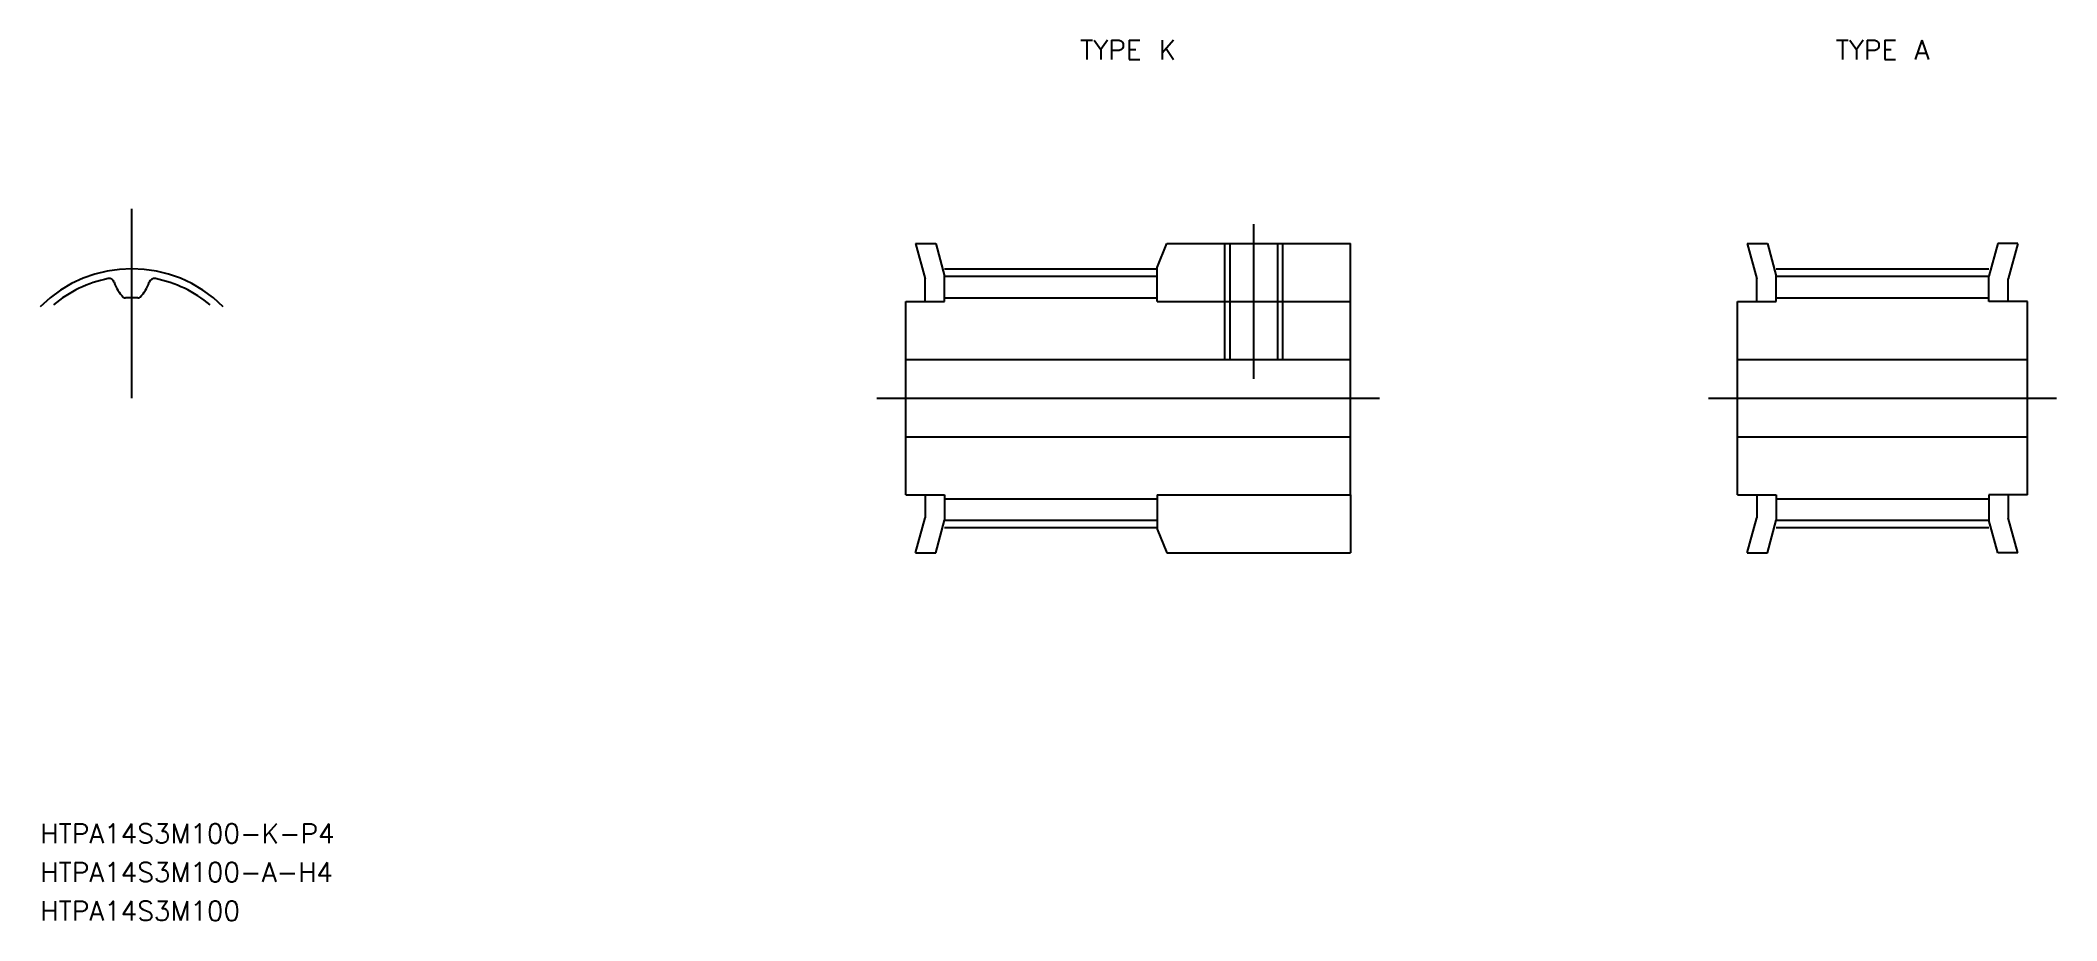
# Model space of a CAD drawing. Extents: x 37 to 142, y 25 to 71.
import ezdxf
from ezdxf.enums import TextEntityAlignment as Align

# ---------------------------------------------------------------- set-up
doc = ezdxf.new("R2010")
doc.units = 0
doc.linetypes.add('CENTER', pattern=[50.8, 31.75, -6.35, 6.35, -6.35])
doc.linetypes.add('DASHED', pattern=[19.05, 12.7, -6.35])
doc.layers.get('0').update_dxf_attribs({"linetype": 'CONTINUOUS'})
doc.layers.add('CENTER', color=1, linetype='CENTER')
doc.styles.add('MISUMI', font='txt.shx')

msp = doc.modelspace()

# ---------------------------------------------------------------- linework, layer by layer
at = {"color": 7, "linetype": 'CONTINUOUS'}
for p, q in [((82.56, 60.2), (83.05, 58.37)), ((82.56, 60.2), (83.6, 60.2)), ((83.6, 60.2), (84.05, 58.5)), ((95.05, 58.96), (95.55, 60.2)), ((95.55, 60.2), (105.05, 60.2)), ((105.05, 57.2), (105.05, 60.2)), ((125.56, 60.2), (126.05, 58.37)), ((125.56, 60.2), (126.6, 60.2)), ((126.6, 60.2), (127.05, 58.5)), ((138.51, 60.2), (138.05, 58.5)), ((139.54, 60.2), (138.51, 60.2)), ((139.54, 60.2), (139.05, 58.37)), ((84.05, 58.5), (95.05, 58.5)), ((84.05, 57.2), (84.05, 58.5)), ((95.05, 57.2), (95.05, 58.96)), ((127.05, 58.5), (138.05, 58.5)), ((127.05, 57.2), (127.05, 58.5)), ((138.05, 57.2), (138.05, 58.5)), ((83.05, 57.2), (83.05, 58.37)), ((84.05, 57.39), (95.05, 57.39)), ((126.05, 57.2), (126.05, 58.37)), ((127.05, 57.39), (138.05, 57.39)), ((139.05, 57.2), (139.05, 58.37)), ((82.05, 47.2), (82.05, 57.2)), ((82.05, 57.2), (84.05, 57.2)), ((95.05, 57.2), (105.05, 57.2)), ((105.05, 47.2), (105.05, 57.2)), ((125.05, 47.2), (125.05, 57.2)), ((125.05, 57.2), (127.05, 57.2)), ((140.05, 57.2), (138.05, 57.2)), ((140.05, 47.2), (140.05, 57.2)), ((82.05, 54.2), (105.05, 54.2)), ((125.05, 54.2), (140.05, 54.2)), ((82.05, 52.2), (82.05, 52.2)), ((125.05, 52.2), (125.05, 52.2)), ((140.05, 52.2), (140.05, 52.2)), ((82.05, 50.2), (105.05, 50.2)), ((125.05, 50.2), (140.05, 50.2)), ((82.05, 49.7), (82.05, 49.7)), ((125.05, 49.7), (125.05, 49.7)), ((140.05, 49.7), (140.05, 49.7)), ((82.05, 47.2), (84.05, 47.2)), ((83.05, 47.2), (83.05, 46.02)), ((84.05, 47.2), (84.05, 45.89)), ((84.05, 47), (95.05, 47)), ((95.05, 47.2), (105.05, 47.2)), ((95.05, 47.2), (95.05, 45.43)), ((105.05, 47.2), (105.05, 44.2)), ((125.05, 47.2), (127.05, 47.2)), ((126.05, 47.2), (126.05, 46.02)), ((127.05, 47.2), (127.05, 45.89)), ((127.05, 47), (138.05, 47)), ((140.05, 47.2), (138.05, 47.2)), ((138.05, 47.2), (138.05, 45.89)), ((139.05, 47.2), (139.05, 46.02)), ((82.56, 44.2), (83.05, 46.02)), ((83.6, 44.2), (84.05, 45.89)), ((84.05, 45.89), (95.05, 45.89)), ((125.56, 44.2), (126.05, 46.02)), ((126.6, 44.2), (127.05, 45.89)), ((127.05, 45.89), (138.05, 45.89)), ((138.51, 44.2), (138.05, 45.89)), ((139.54, 44.2), (139.05, 46.02)), ((95.05, 45.43), (95.55, 44.2)), ((82.56, 44.2), (83.6, 44.2)), ((95.55, 44.2), (105.05, 44.2)), ((125.56, 44.2), (126.6, 44.2)), ((139.54, 44.2), (138.51, 44.2))]:
    msp.add_line(p, q, dxfattribs=at)
at = {"color": 3, "linetype": 'DASHED'}
for p, q in [((98.55, 54.2), (98.55, 60.2)), ((98.83, 54.2), (98.83, 60.2)), ((101.28, 54.2), (101.28, 60.2)), ((101.55, 54.2), (101.55, 60.2))]:
    msp.add_line(p, q, dxfattribs=at)
at = {"color": 7, "linetype": 'CONTINUOUS'}
for centre, radius, start, end in [((42.04, 52.2), 6.3, 101.174, 130), ((40.87, 58.11), 0.28, 18.1839, 101.174), ((43.21, 58.11), 0.28, 78.826, 161.8161), ((42.04, 52.2), 6.3, 50, 78.826), ((43.01, 58.81), 1.98, 198.1839, 224.5146), ((41.71, 57.53), 0.15, 224.5146, 273.5012), ((42.04, 52.2), 5.19, 90, 93.5012), ((42.04, 52.2), 5.19, 86.4988, 90), ((42.37, 57.53), 0.15, 266.4988, 315.4854), ((41.06, 58.81), 1.98, 315.4854, 341.8161)]:
    msp.add_arc(centre, radius, start, end, dxfattribs=at)
at = {"layer": 'CENTER', "color": 1, "linetype": 'CENTER'}
for p, q in [((42.04, 52.2), (42.04, 61.99)), ((100.05, 53.2), (100.05, 61.2)), ((84.05, 58.88), (95.05, 58.88)), ((127.05, 58.88), (138.05, 58.88)), ((80.55, 52.2), (106.55, 52.2)), ((123.55, 52.2), (141.55, 52.2)), ((84.05, 45.51), (95.05, 45.51)), ((127.05, 45.51), (138.05, 45.51))]:
    msp.add_line(p, q, dxfattribs=at)
msp.add_arc((42.04, 52.2), 6.69, 45, 135, dxfattribs=at)

# ---------------------------------------------------------------- texts
at = {"color": 7, "linetype": 'CONTINUOUS', "style": 'MISUMI'}
for s, p in [('TYPE K', (93.55, 70.2)), ('TYPE A', (132.55, 70.2))]:
    msp.add_text(s, height=1, dxfattribs=at).set_placement(p, align=Align.MIDDLE_CENTER)
for s, p in [('HTPA14S3M100-K-P4', (37.31, 29.2)), ('HTPA14S3M100-A-H4', (37.31, 27.2)), ('HTPA14S3M100', (37.31, 25.2))]:
    msp.add_text(s, height=1, dxfattribs=at).set_placement(p)

doc.saveas('drawing.dxf')
